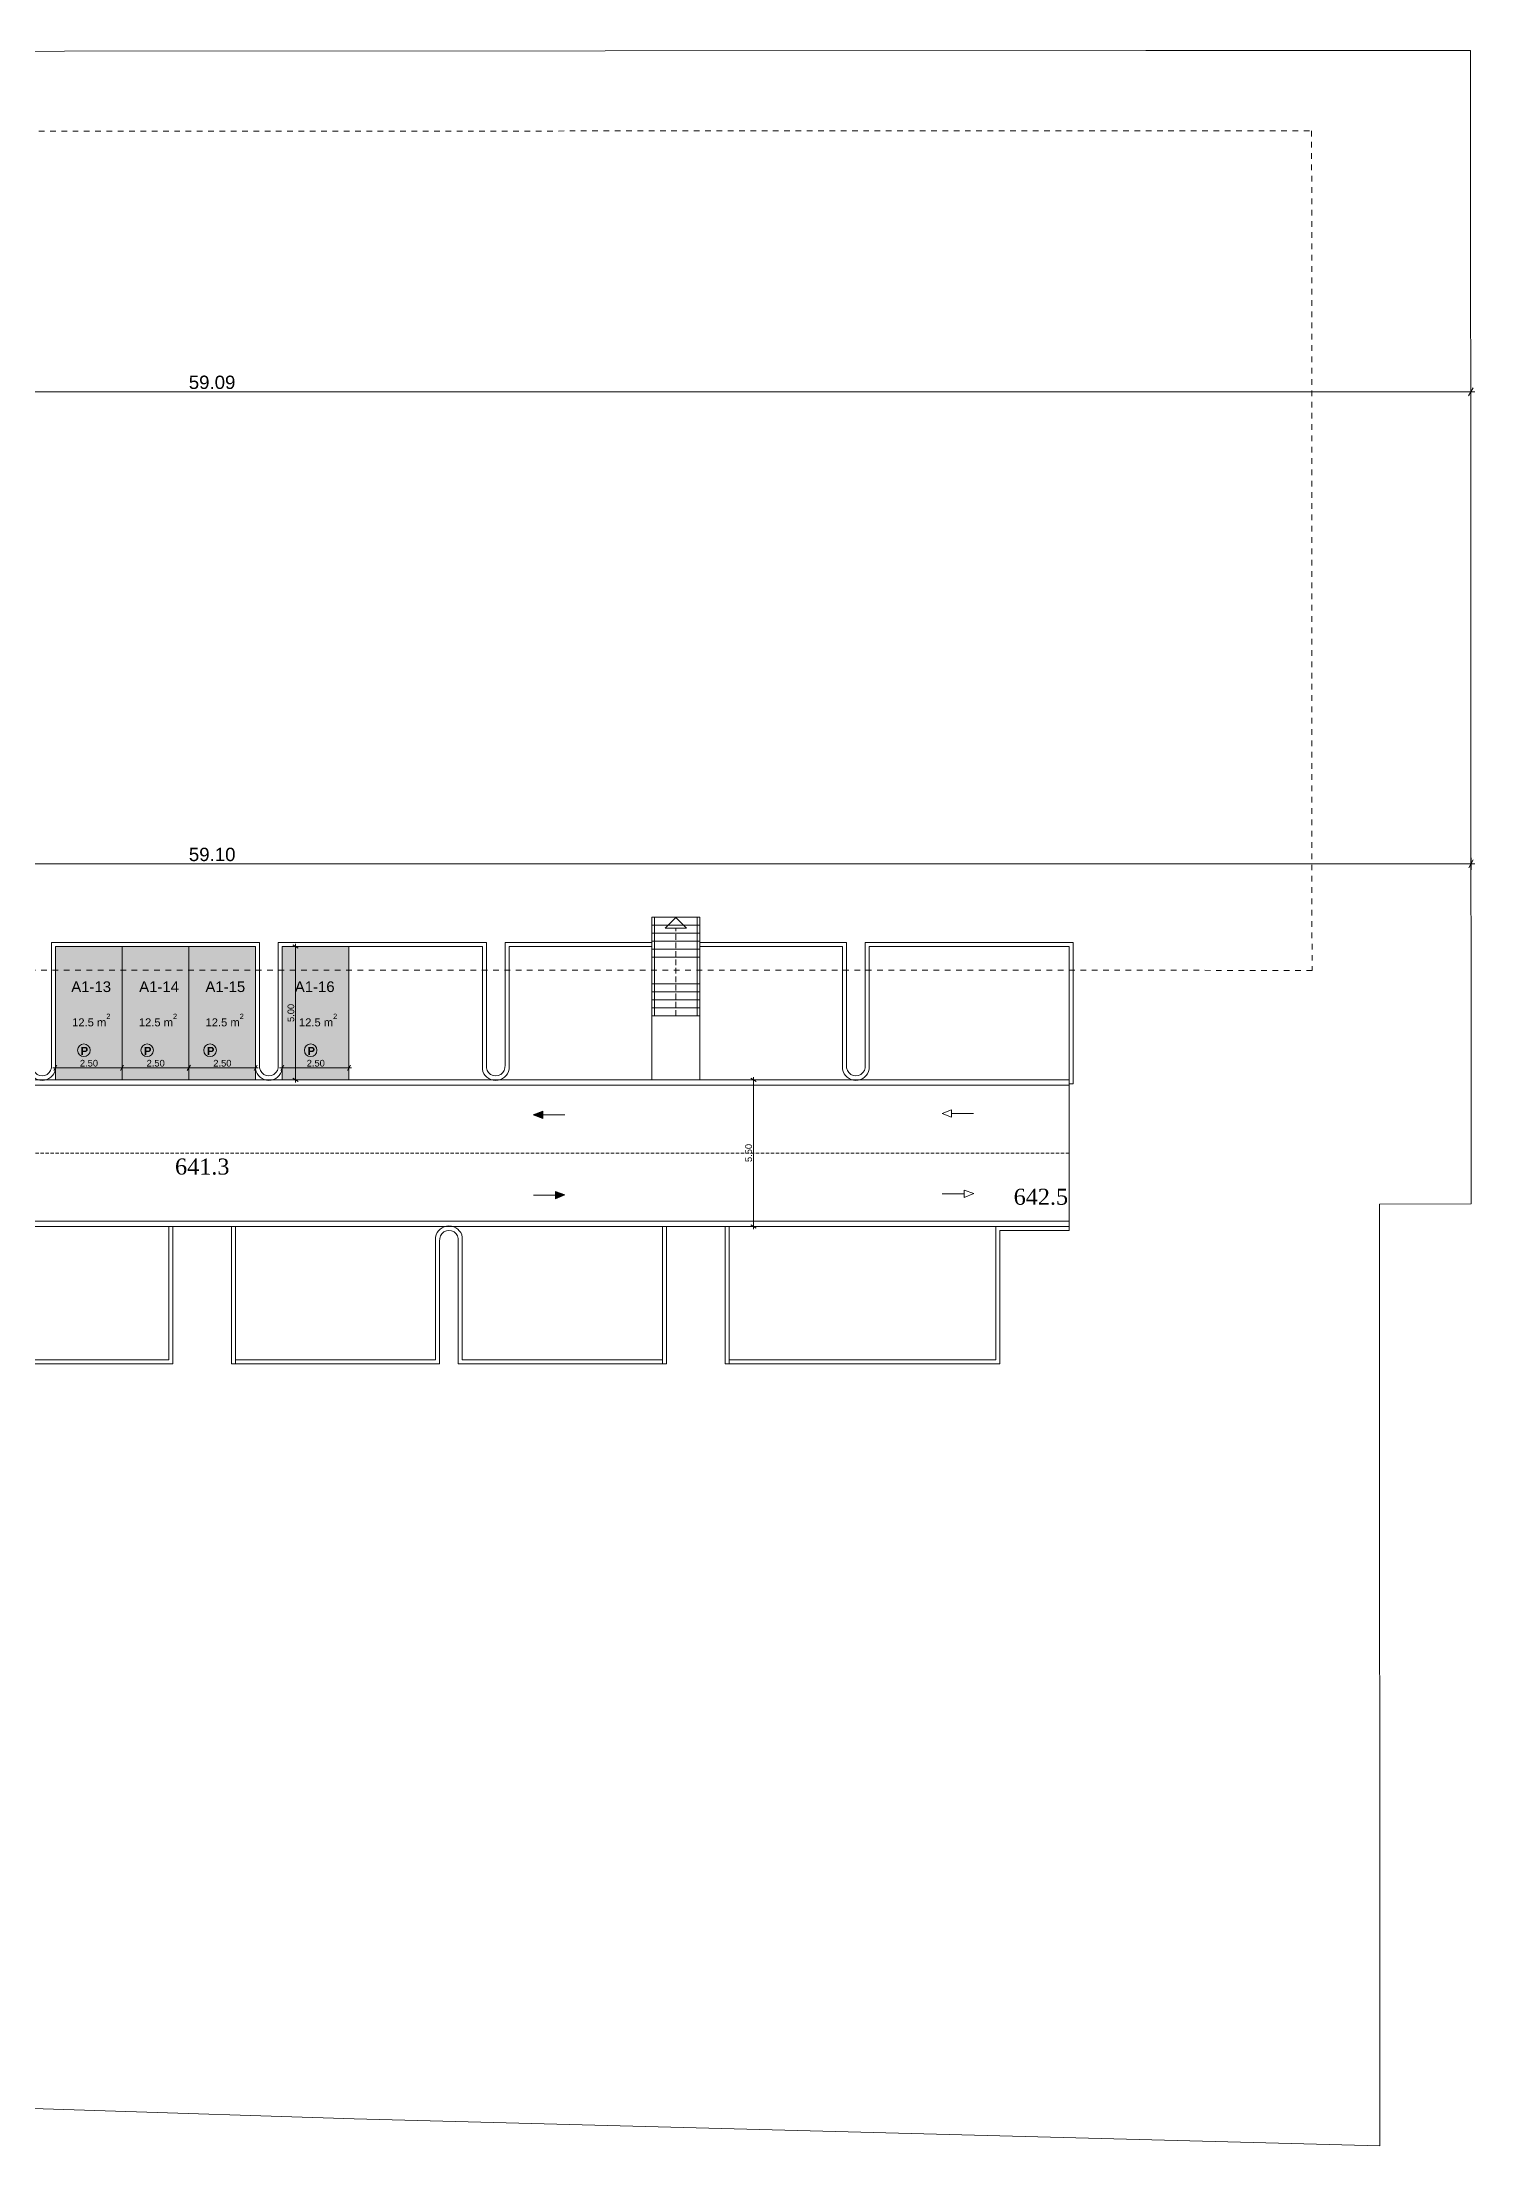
# Model space of a CAD drawing. Header units: millimetres. Extents: x 476244520 to 476657119, y 4620824743 to 4621446928.
# Drawn here: x 476437494 to 476491195, y 4620825259 to 4620904132 of the extents above; entities that cross this region are included whole.
import ezdxf

# ---------------------------------------------------------------- set-up
doc = ezdxf.new("R2010")
doc.units = ezdxf.units.MM
doc.header["$MEASUREMENT"] = 0
for name, pattern in [('( Hidden )', [187.5, 125, -62.5]), ('Dashed', [423.333333, 211.666667, -211.666667]), ('Hidden Line', [317.5, 211.666667, -105.833333])]:
    doc.linetypes.add(name, pattern=pattern)
for name, color, linetype, lineweight, true_color in [('New_._Pen_No__252', 7, 'Continuous', 0, 0x666666), ('New_zoma_Pen_No__5_Pen_No__252', 7, 'Continuous', 0, 0x666666), ('New_საბავშვო მოედნები_Pen_No__18', 7, 'Continuous', 0, 0x707070), ('New_საბავშვო მოედნები_Pen_No__252', 7, 'Continuous', 0, 0x666666)]:
    doc.layers.add(name, color=color, linetype=linetype, lineweight=lineweight, true_color=true_color)
for name, color, linetype, lineweight in [('New_0_Pen_No__5', 5, 'Continuous', 0), ('New_Annotation - Text_Pen_No__142', 142, 'Continuous', 0), ('New_gza_Pen_No__250', 7, 'Continuous', 0), ('New_New_piketebi_Pen_No__7_Pen_No__1', 1, 'Continuous', 0), ('New_piket_Pen_No__1', 1, 'Continuous', 0), ('New_topo_NL (1)$0$SAVELE_CONT-MJR_Pen_No__250', 7, 'Continuous', 0), ('New_zoma_Pen_No__142', 142, 'Continuous', 0), ('New_zoma_Pen_No__38', 150, 'Continuous', 60), ('New_საბავშვო მოედნები_Pen_No__250', 7, 'Continuous', 0), ('New_საბავშვო მოედნები_Pen_No__255', 255, 'Continuous', 0), ('New_საბავშვო მოედნები_Pen_No__7', 7, 'Continuous', 0), ('RED LINE_Pen_No__1', 1, 'Continuous', 0), ('zoma_Pen_No__1', 1, 'Continuous', 0), ('საბავშვო მოედნები_Pen_No__250', 7, 'Continuous', 0)]:
    doc.layers.add(name, color=color, linetype=linetype, lineweight=lineweight)
for name, color, linetype in [('New_zoma', 7, 'Continuous'), ('New_საბავშვო მოედნები', 7, 'Continuous'), ('zoma', 7, 'Continuous')]:
    doc.layers.add(name, color=color, linetype=linetype)
doc.styles.add('GENERATED_STYLE_1', font='arial.ttf')
doc.styles.add('GENERATED_STYLE_2', font='arial.ttf')
doc.styles.add('GENERATED_STYLE_5', font='arialbd.ttf')
doc.styles.add('GENERATED_STYLE_7', font='times.ttf')
doc.dimstyles.new('GENERATED_STYLE__16', dxfattribs={"dimtxt": 250, "dimasz": 152, "dimexe": 0.18, "dimexo": 3, "dimgap": 0.09, "dimtad": 1, "dimlfac": 0.001, "dimzin": 0, "dimdsep": 46, "dimtxsty": 'GENERATED_STYLE_2', "dimblk": 'ARROWHEAD_2', "dimblk1": 'ARROWHEAD_2', "dimblk2": 'ARROWHEAD_2', "dimcen": 0.09, "dimclrd": 142, "dimclre": 142, "dimclrt": 150, "dimadec": 0, "dimazin": 0, "dimtfac": 1, "dimtdec": 4, "dimtmove": 0, "dimatfit": 3, "dimfxl": 1, "dimtolj": 1, "dimtzin": 0, "dimarcsym": 0})
doc.dimstyles.new('GENERATED_STYLE__17', dxfattribs={"dimtxt": 250, "dimasz": 152, "dimexe": 0.18, "dimexo": 3, "dimgap": 0.09, "dimtad": 1, "dimtih": 1, "dimtoh": 1, "dimlfac": 0.001, "dimzin": 0, "dimdsep": 46, "dimtxsty": 'GENERATED_STYLE_2', "dimblk": 'ARROWHEAD_2', "dimblk1": 'ARROWHEAD_2', "dimblk2": 'ARROWHEAD_2', "dimcen": 0.09, "dimclrd": 142, "dimclre": 142, "dimclrt": 150, "dimadec": 0, "dimazin": 0, "dimtfac": 1, "dimtdec": 4, "dimtmove": 0, "dimatfit": 3, "dimfxl": 1, "dimtolj": 1, "dimtzin": 0, "dimarcsym": 0})
doc.dimstyles.new('GENERATED_STYLE__5', dxfattribs={"dimtxt": 500, "dimasz": 228, "dimexe": 0.18, "dimexo": 3, "dimgap": 0.09, "dimtad": 1, "dimtih": 1, "dimtoh": 1, "dimlfac": 0.001, "dimzin": 0, "dimdsep": 46, "dimtxsty": 'GENERATED_STYLE_2', "dimblk": 'ARROWHEAD_2', "dimblk1": 'ARROWHEAD_2', "dimblk2": 'ARROWHEAD_2', "dimcen": 0.09, "dimclrd": 1, "dimclre": 1, "dimclrt": 1, "dimadec": 0, "dimazin": 0, "dimtfac": 1, "dimtdec": 4, "dimtmove": 2, "dimatfit": 3, "dimfxl": 1, "dimtolj": 1, "dimtzin": 0, "dimarcsym": 0})

# ---------------------------------------------------------------- blocks, each defined once
blk = doc.blocks.new('Line_2', base_point=(476461244, 4620867621))
at = {"layer": 'New_საბავშვო მოედნები_Pen_No__252', "color": 251, "linetype": 'Continuous', "lineweight": 0, "true_color": 0x666666}
for p, q in [((476461244, 4620871318), (476460844, 4620870918)), ((476461244, 4620871318), (476461644, 4620870918)), ((476461644, 4620870918), (476460844, 4620870918))]:
    blk.add_line(p, q, dxfattribs=at)
at = {"layer": 'New_საბავშვო მოედნები_Pen_No__252', "color": 251, "linetype": 'Hidden Line', "lineweight": 0, "true_color": 0x666666}
blk.add_line((476461244, 4620867621), (476461244, 4620870918), dxfattribs=at)
blk = doc.blocks.new('*D735', base_point=(476844527, 4621385791))
at = {"layer": 'zoma_Pen_No__1', "color": 1, "linetype": 'Continuous', "lineweight": 0, "transparency": 16777216}
for p, q in [((476431801, 4620891020), (476431948, 4620891020)), ((476432034, 4620891170), (476431861, 4620890870)), ((476431948, 4620890795), (476431948, 4620891245)), ((476431948, 4620891020), (476491041, 4620891020)), ((476490954, 4620890870), (476491127, 4620891170)), ((476491041, 4620890795), (476491041, 4620891245)), ((476491041, 4620891020), (476491187, 4620891020))]:
    blk.add_line(p, q, dxfattribs=at)
at = {"layer": 'zoma_Pen_No__1', "color": 1, "lineweight": 0, "transparency": 16777216, "insert": (476442991, 4620891120), "char_height": 500, "attachment_point": 7, "style": 'GENERATED_STYLE_2'}
blk.add_mtext('\\A1;{\\pql;\\fArial CYR|b0|i0|c204|p34;59.09}', dxfattribs=at)
blk = doc.blocks.new('ARROWHEAD_2')
at = {"color": 0, "linetype": 'Continuous', "lineweight": 0}
for p, q in [((0, 0), (-1, 0)), ((-0.38, -0.66), (0.38, 0.66))]:
    blk.add_line(p, q, dxfattribs=at)
blk = doc.blocks.new('*D736', base_point=(476844527, 4621385791))
at = {"layer": 'zoma_Pen_No__1', "color": 1, "linetype": 'Continuous', "lineweight": 0, "transparency": 16777216}
for p, q in [((476431948, 4620873095), (476431948, 4620873545)), ((476491048, 4620873095), (476491048, 4620873545)), ((476431801, 4620873320), (476431948, 4620873320)), ((476432034, 4620873470), (476431861, 4620873170)), ((476431948, 4620873320), (476491048, 4620873320)), ((476490961, 4620873170), (476491134, 4620873470)), ((476491048, 4620873320), (476491195, 4620873320))]:
    blk.add_line(p, q, dxfattribs=at)
at = {"layer": 'zoma_Pen_No__1', "color": 1, "lineweight": 0, "transparency": 16777216, "insert": (476442995, 4620873420), "char_height": 500, "attachment_point": 7, "style": 'GENERATED_STYLE_2'}
blk.add_mtext('\\A1;{\\pql;\\fArial CYR|b0|i0|c204|p34;59.10}', dxfattribs=at)
blk = doc.blocks.new('*D738', base_point=(476844527, 4621385791))
at = {"layer": 'New_zoma_Pen_No__142', "color": 142, "linetype": 'Continuous', "lineweight": 0, "transparency": 16777216}
for p, q in [((476464302, 4620865228), (476464002, 4620865228)), ((476464252, 4620865170), (476464052, 4620865285)), ((476464152, 4620865228), (476464152, 4620865325)), ((476464152, 4620859728), (476464152, 4620865228)), ((476464302, 4620859728), (476464002, 4620859728)), ((476464052, 4620859785), (476464252, 4620859670)), ((476464152, 4620859630), (476464152, 4620859728))]:
    blk.add_line(p, q, dxfattribs=at)
at = {"layer": 'New_zoma_Pen_No__38', "color": 150, "lineweight": 60, "transparency": 16777216, "insert": (476464102, 4620862145), "char_height": 250, "attachment_point": 7, "rotation": 90, "style": 'GENERATED_STYLE_2'}
blk.add_mtext('\\A1;{\\pql;\\fArial CYR|b0|i0|c204|p34;5.50}', dxfattribs=at)
blk = doc.blocks.new('*D748', base_point=(476844527, 4621385791))
at = {"layer": 'New_zoma_Pen_No__142', "color": 142, "linetype": 'Continuous', "lineweight": 0, "transparency": 16777216}
for p, q in [((476437896, 4620865672), (476437994, 4620865672)), ((476438051, 4620865772), (476437936, 4620865572)), ((476437994, 4620865522), (476437994, 4620865822)), ((476437994, 4620865672), (476440494, 4620865672)), ((476440551, 4620865772), (476440436, 4620865572)), ((476440494, 4620865522), (476440494, 4620865822))]:
    blk.add_line(p, q, dxfattribs=at)
at = {"layer": 'New_zoma_Pen_No__38', "color": 150, "lineweight": 60, "transparency": 16777216, "insert": (476438911, 4620865722), "char_height": 250, "attachment_point": 7, "style": 'GENERATED_STYLE_2'}
blk.add_mtext('\\A1;{\\pql;\\fArial CYR|b0|i0|c204|p34;2.50}', dxfattribs=at)
blk = doc.blocks.new('*D749', base_point=(476844527, 4621385791))
at = {"layer": 'New_zoma_Pen_No__142', "color": 142, "linetype": 'Continuous', "lineweight": 0, "transparency": 16777216}
for p, q in [((476440551, 4620865772), (476440436, 4620865572)), ((476440494, 4620865522), (476440494, 4620865822)), ((476440494, 4620865672), (476442994, 4620865672)), ((476443051, 4620865772), (476442936, 4620865572)), ((476442994, 4620865522), (476442994, 4620865822))]:
    blk.add_line(p, q, dxfattribs=at)
at = {"layer": 'New_zoma_Pen_No__38', "color": 150, "lineweight": 60, "transparency": 16777216, "insert": (476441411, 4620865722), "char_height": 250, "attachment_point": 7, "style": 'GENERATED_STYLE_2'}
blk.add_mtext('\\A1;{\\pql;\\fArial CYR|b0|i0|c204|p34;2.50}', dxfattribs=at)
blk = doc.blocks.new('*D750', base_point=(476844527, 4621385791))
at = {"layer": 'New_zoma_Pen_No__142', "color": 142, "linetype": 'Continuous', "lineweight": 0, "transparency": 16777216}
for p, q in [((476443051, 4620865772), (476442936, 4620865572)), ((476442994, 4620865522), (476442994, 4620865822)), ((476442994, 4620865672), (476445494, 4620865672)), ((476445436, 4620865572), (476445551, 4620865772)), ((476445494, 4620865522), (476445494, 4620865822)), ((476445494, 4620865672), (476445591, 4620865672))]:
    blk.add_line(p, q, dxfattribs=at)
at = {"layer": 'New_zoma_Pen_No__38', "color": 150, "lineweight": 60, "transparency": 16777216, "insert": (476443911, 4620865722), "char_height": 250, "attachment_point": 7, "style": 'GENERATED_STYLE_2'}
blk.add_mtext('\\A1;{\\pql;\\fArial CYR|b0|i0|c204|p34;2.50}', dxfattribs=at)
blk = doc.blocks.new('*D751', base_point=(476844527, 4621385791))
at = {"layer": 'New_zoma_Pen_No__142', "color": 142, "linetype": 'Continuous', "lineweight": 0, "transparency": 16777216}
for p, q in [((476446396, 4620865672), (476446494, 4620865672)), ((476446551, 4620865772), (476446436, 4620865572)), ((476446494, 4620865522), (476446494, 4620865822)), ((476446494, 4620865672), (476448994, 4620865672)), ((476448936, 4620865572), (476449051, 4620865772)), ((476448994, 4620865522), (476448994, 4620865822)), ((476448994, 4620865672), (476449091, 4620865672))]:
    blk.add_line(p, q, dxfattribs=at)
at = {"layer": 'New_zoma_Pen_No__38', "color": 150, "lineweight": 60, "transparency": 16777216, "insert": (476447411, 4620865722), "char_height": 250, "attachment_point": 7, "style": 'GENERATED_STYLE_2'}
blk.add_mtext('\\A1;{\\pql;\\fArial CYR|b0|i0|c204|p34;2.50}', dxfattribs=at)
blk = doc.blocks.new('*D758', base_point=(476844527, 4621385791))
at = {"layer": 'New_zoma_Pen_No__142', "color": 142, "linetype": 'Continuous', "lineweight": 0, "transparency": 16777216}
for p, q in [((476447146, 4620870227), (476446846, 4620870227)), ((476447096, 4620870169), (476446896, 4620870285)), ((476446996, 4620870227), (476446996, 4620870325)), ((476446996, 4620865227), (476446996, 4620870227)), ((476447146, 4620865227), (476446846, 4620865227)), ((476446896, 4620865285), (476447096, 4620865169)), ((476446996, 4620865129), (476446996, 4620865227))]:
    blk.add_line(p, q, dxfattribs=at)
at = {"layer": 'New_zoma_Pen_No__38', "color": 150, "lineweight": 60, "transparency": 16777216, "insert": (476446946, 4620867395), "char_height": 250, "attachment_point": 7, "rotation": 90, "style": 'GENERATED_STYLE_2'}
blk.add_mtext('\\A1;{\\pql;\\fArial CYR|b0|i0|c204|p34;5.00}', dxfattribs=at)

msp = doc.modelspace()

# ---------------------------------------------------------------- hatches: boundary and pattern name
at = {"layer": 'New_საბავშვო მოედნები_Pen_No__18', "linetype": 'Continuous', "lineweight": 0, "true_color": 0x1c1c1c}
for points in [[(476440493.661, 4620865227.228), (476440493.661, 4620870227.228), (476437993.661, 4620870227.228), (476437993.661, 4620865227.228)], [(476442993.661, 4620865227.228), (476442993.661, 4620870227.228), (476440493.661, 4620870227.228), (476440493.661, 4620865227.228)], [(476445493.661, 4620865227.228), (476445493.661, 4620870227.228), (476442993.661, 4620870227.228), (476442993.661, 4620865227.228)], [(476448993.661, 4620865227.228), (476448993.661, 4620870227.228), (476446493.661, 4620870227.228), (476446493.661, 4620865227.228)]]:
    msp.add_hatch(color=250, dxfattribs=at).paths.add_polyline_path(points)
at = {"layer": 'New_საბავშვო მოედნები_Pen_No__255', "linetype": 'Continuous', "lineweight": 0}
for points in [[(476455904.722, 4620863917.53), (476456261.338, 4620863780.268), (476456261.338, 4620864054.792)], [(476456734.866, 4620860771.016), (476457090.631, 4620860910.468), (476456733.178, 4620861045.534)]]:
    msp.add_hatch(color=255, dxfattribs=at).paths.add_polyline_path(points)

# ---------------------------------------------------------------- linework, layer by layer
at = {"layer": 'New_._Pen_No__252', "color": 251, "linetype": 'Continuous', "lineweight": 0, "true_color": 0x666666, "flags": 128}
for points in [[(476460344.12, 4620867620.761), (476460444.104, 4620867620.761), (476460444.072, 4620871320.761), (476460344.12, 4620871320.761)], [(476462043.707, 4620867620.761), (476462143.69, 4620867620.761), (476462143.666, 4620871320.761), (476462043.707, 4620871320.761)], [(476444593.583, 4620854577.511), (476444593.583, 4620859727.51), (476444743.639, 4620859727.51), (476444743.639, 4620854577.511)], [(476460743.578, 4620859727.511), (476460893.582, 4620859727.511), (476460893.582, 4620854577.516), (476460743.691, 4620854577.516), (476460743.686, 4620854727.511), (476460743.639, 4620854727.511), (476460743.637, 4620854870.741)], [(476463093.636, 4620859727.509), (476463243.639, 4620859727.51), (476463243.697, 4620854727.511), (476463243.696, 4620854577.516), (476463093.666, 4620854577.516)], [(476463243.643, 4620854577.511), (476463243.643, 4620854727.511), (476473243.639, 4620854727.511), (476473243.639, 4620859727.51), (476474393.685, 4620859727.51), (476475993.629, 4620859727.51), (476475993.629, 4620859577.171), (476473393.685, 4620859577.171), (476473393.685, 4620854577.516), (476473243.639, 4620854577.511)]]:
    msp.add_lwpolyline(points, close=True, dxfattribs=at)
msp.add_lwpolyline([(476436993.717, 4620865624.732, 0.836123307), (476437993.717, 4620865624.421), (476437993.661, 4620870227.228), (476445056.149, 4620870227.228), (476445217.839, 4620870227.228), (476445493.662, 4620870227.228), (476445493.661, 4620865627.146, 0.84042944), (476446493.661, 4620865627.163), (476446493.661, 4620870227.228), (476447393.938, 4620870227.228), (476453993.616, 4620870227.228), (476453993.66, 4620865624.637, 0.84042944), (476454993.677, 4620865624.64), (476454993.62, 4620870227.228), (476460344.034, 4620870227.228), (476460344.034, 4620870377.228), (476454844.07, 4620870377.228), (476454844.07, 4620865774.575, -1.139779908), (476454143.639, 4620865774.575), (476454143.639, 4620870377.228), (476447393.938, 4620870377.228), (476446343.756, 4620870377.228), (476446343.756, 4620865774.575, -1.139779908), (476445643.753, 4620865774.577), (476445643.726, 4620870377.228), (476445217.839, 4620870377.234), (476437843.745, 4620870377.253), (476437843.745, 4620865774.575, -1.135456611), (476437143.745, 4620865774.575)], format="xyb", dxfattribs=at)
for points in [[(476462143.581, 4620870377.228), (476462143.581, 4620870227.228), (476467493.616, 4620870227.228), (476467493.659, 4620865624.765, 0.84042944), (476468493.632, 4620865624.778), (476468493.582, 4620869727.511), (476468493.629, 4620869727.511), (476468493.629, 4620870227.228), (476475993.629, 4620870227.228), (476475993.629, 4620865077.511), (476476143.629, 4620865077.511), (476476143.629, 4620865227.511), (476476143.629, 4620870377.228), (476468493.58, 4620870377.228), (476468343.634, 4620870377.228), (476468343.634, 4620865774.575, -1.139779908), (476467643.594, 4620865774.575), (476467643.594, 4620870377.228)], [(476444743.639, 4620854727.511), (476452243.666, 4620854727.511), (476452243.61, 4620859330.318, -0.835989975), (476453243.582, 4620859330.164), (476453243.639, 4620854727.511), (476460743.639, 4620854727.511), (476460743.639, 4620854577.516), (476453243.641, 4620854577.516), (476453093.582, 4620854577.516), (476453093.582, 4620854727.511), (476453093.582, 4620859180.164, 1.135456611), (476452393.582, 4620859180.164), (476452393.582, 4620854727.511), (476452393.582, 4620854577.511), (476452243.668, 4620854577.511), (476444743.639, 4620854577.511)]]:
    msp.add_lwpolyline(points, format="xyb", close=True, dxfattribs=at)
msp.add_lwpolyline([(476432243.639, 4620854727.511), (476442243.639, 4620854727.511), (476442243.639, 4620859727.511), (476442392.583, 4620859727.511), (476442392.583, 4620854577.511), (476442243.639, 4620854577.511), (476432093.612, 4620854577.511)], dxfattribs=at)
at = {"layer": 'New_0_Pen_No__5', "color": 5, "linetype": 'Dashed', "lineweight": 0}
msp.add_lwpolyline([(476389546.937, 4620869357.745), (476389533.654, 4620900771.238), (476485075.573, 4620900810.024), (476485089.236, 4620869330.792)], close=True, dxfattribs=at)
at = {"layer": 'New_gza_Pen_No__250', "color": 7, "linetype": 'Continuous', "lineweight": 0}
for points in [[(476363263.855, 4620835283.288), (476363265.788, 4620831369.092), (476362432.097, 4620830429.389), (476371271.08, 4620830062.267), (476371318.849, 4620830060.283), (476371408.699, 4620851168.015, -0.315884232), (476379333.945, 4620859727.511), (476475993.629, 4620859727.511), (476475993.629, 4620865227.511), (476387246.398, 4620865227.511, -0.326410828), (476384017.969, 4620868389.2), (476383996.67, 4620904132.305)], [(476475993.632, 4620865027.513), (476387187.648, 4620865027.995, -0.374256788), (476383780.304, 4620868812.277)]]:
    msp.add_lwpolyline(points, format="xyb", dxfattribs=at)
at = {"layer": 'New_topo_NL (1)$0$SAVELE_CONT-MJR_Pen_No__250', "color": 7, "linetype": 'Continuous', "lineweight": 0}
for centre in [(476439059.991, 4620866336.601), (476441430.8, 4620866336.601), (476443789.024, 4620866336.601), (476447559.991, 4620866336.601)]:
    msp.add_circle(centre, 235.715, dxfattribs=at)
at = {"layer": 'New_zoma_Pen_No__5_Pen_No__252', "color": 251, "linetype": 'Continuous', "lineweight": 0, "true_color": 0x666666}
for p, q in [((476460344.034, 4620870377.228), (476460344.034, 4620865227.511)), ((476462143.581, 4620870377.228), (476462143.581, 4620865227.511))]:
    msp.add_line(p, q, dxfattribs=at)
at = {"layer": 'New_საბავშვო მოედნები_Pen_No__250', "color": 7, "linetype": 'Continuous', "lineweight": 0}
for points in [[(476471583.753, 4620864105.042), (476471227.137, 4620863967.78), (476471583.753, 4620863830.519)], [(476456261.338, 4620864054.792), (476455904.722, 4620863917.53), (476456261.338, 4620863780.268)], [(476456734.866, 4620860771.016), (476457090.631, 4620860910.468), (476456733.178, 4620861045.534)], [(476472057.28, 4620860821.267), (476472413.046, 4620860960.719), (476472055.592, 4620861095.785)]]:
    msp.add_lwpolyline(points, close=True, dxfattribs=at)
for points in [[(476457084.908, 4620863917.53), (476456261.338, 4620863917.53)], [(476472407.322, 4620863967.78), (476471583.753, 4620863967.78)], [(476455910.468, 4620860903.211), (476456734.022, 4620860908.275)], [(476471232.882, 4620860953.461), (476472056.436, 4620860958.526)]]:
    msp.add_lwpolyline(points, dxfattribs=at)
at = {"layer": 'New_საბავშვო მოედნები_Pen_No__250', "color": 7, "linetype": '( Hidden )', "lineweight": 0}
msp.add_lwpolyline([(476475993.629, 4620862477.511), (476380539.136, 4620862477.511)], dxfattribs=at)
at = {"layer": 'New_საბავშვო მოედნები_Pen_No__250', "color": 7, "linetype": 'Continuous', "lineweight": 0}
msp.add_lwpolyline([(476371193.336, 4620830062.267), (476371193.336, 4620851146.433, -0.316964699), (476379548.539, 4620859927.511), (476475993.629, 4620859927.511)], format="xyb", dxfattribs=at)
at = {"layer": 'New_საბავშვო მოედნები_Pen_No__252', "color": 251, "linetype": 'Continuous', "lineweight": 0, "true_color": 0x666666}
for p, q in [((476462143.666, 4620871320.761), (476460344.12, 4620871320.761)), ((476462143.668, 4620871020.761), (476460344.12, 4620871020.761)), ((476462143.67, 4620870720.761), (476460344.12, 4620870720.761)), ((476462143.672, 4620870420.761), (476460344.12, 4620870420.761)), ((476462143.674, 4620870120.761), (476460344.12, 4620870120.761)), ((476462143.676, 4620869820.761), (476460344.12, 4620869820.761)), ((476462143.682, 4620868820.761), (476460344.116, 4620868820.761)), ((476462143.684, 4620868520.761), (476460344.116, 4620868520.761)), ((476462143.686, 4620868220.761), (476460344.116, 4620868220.761)), ((476462143.688, 4620867920.761), (476460344.116, 4620867920.761)), ((476462143.69, 4620867620.761), (476460344.116, 4620867620.761))]:
    msp.add_line(p, q, dxfattribs=at)
at = {"layer": 'New_საბავშვო მოედნები_Pen_No__7', "color": 7, "linetype": 'Continuous', "lineweight": 0, "flags": 128}
for points in [[(476440493.661, 4620865227.228), (476440493.661, 4620870227.228), (476437993.661, 4620870227.228), (476437993.661, 4620865227.228)], [(476442993.661, 4620865227.228), (476442993.661, 4620870227.228), (476440493.661, 4620870227.228), (476440493.661, 4620865227.228)], [(476445493.661, 4620865227.228), (476445493.661, 4620870227.228), (476442993.661, 4620870227.228), (476442993.661, 4620865227.228)], [(476448993.661, 4620865227.228), (476448993.661, 4620870227.228), (476446493.661, 4620870227.228), (476446493.661, 4620865227.228)]]:
    msp.add_lwpolyline(points, close=True, dxfattribs=at)
at = {"layer": 'RED LINE_Pen_No__1', "color": 1, "linetype": 'Continuous', "lineweight": 0, "flags": 128}
msp.add_lwpolyline([(476377528.41, 4620903756.783), (476478857.891, 4620903815.798), (476488712.117, 4620903819.746), (476491035.383, 4620903820.76), (476491053.038, 4620860583.954), (476487622.523, 4620860569.988), (476487637.031, 4620825258.992), (476449192.611, 4620826278.359), (476418851.65, 4620827248.233)], dxfattribs=at)

# ---------------------------------------------------------------- block references
at = {"layer": 'New_საბავშვო მოედნები', "color": 251, "linetype": 'Hidden Line', "lineweight": 0, "true_color": 0x666666}
msp.add_blockref('Line_2', (476461243.9, 4620867620.761), dxfattribs=at)

# ---------------------------------------------------------------- texts
at = {"layer": 'New_Annotation - Text_Pen_No__142', "color": 142, "linetype": 'Continuous', "lineweight": 0, "char_height": 300, "attachment_point": 2, "style": 'GENERATED_STYLE_5'}
for insert in [(476439080.066, 4620866462.417), (476441450.875, 4620866462.417), (476443809.099, 4620866462.417), (476447580.066, 4620866462.417)]:
    msp.add_mtext('\\A1;{\\pqc;\\fArial|b1|i0|c0|p34;P}', dxfattribs=dict(at, insert=insert))
at = {"layer": 'New_New_piketebi_Pen_No__7_Pen_No__1', "color": 1, "linetype": 'Continuous', "lineweight": 0, "char_height": 600, "attachment_point": 6, "style": 'GENERATED_STYLE_7'}
for s, insert in [('\\A1;{\\pqr;\\fTimes New Roman|b0|i0|c0|p18;641.\\fTimes New Roman|b0|i0|c0|p18;3}', (476444515.476, 4620861969.386)), ('\\A1;{\\pqr;\\fTimes New Roman|b0|i0|c0|p18;64\\fTimes New Roman|b0|i0|c0|p18;2\\fTimes New Roman|b0|i0|c0|p18;.\\fTimes New Roman|b0|i0|c0|p18;5}', (476475946.662, 4620860837.43))]:
    msp.add_mtext(s, dxfattribs=dict(at, insert=insert))
at = {"layer": 'New_piket_Pen_No__1', "color": 1, "linetype": 'Continuous', "lineweight": 0, "char_height": 400, "attachment_point": 1, "style": 'GENERATED_STYLE_1'}
for s, insert in [('\\A1;{\\pql;\\fArial|b0|i0|c0|p34;A\\fArial|b0|i0|c0|p34;1\\fArial|b0|i0|c0|p34;-13}', (476438587.127, 4620868917.894)), ('\\A1;{\\pql;\\fArial|b0|i0|c0|p34;A\\fArial|b0|i0|c0|p34;1\\fArial|b0|i0|c0|p34;-14}', (476441132.766, 4620868917.894)), ('\\A1;{\\pql;\\fArial|b0|i0|c0|p34;A\\fArial|b0|i0|c0|p34;1\\fArial|b0|i0|c0|p34;-15}', (476443615.66, 4620868917.894)), ('\\A1;{\\pql;\\fArial|b0|i0|c0|p34;A\\fArial|b0|i0|c0|p34;1\\fArial|b0|i0|c0|p34;-16}', (476446965.82, 4620868917.894))]:
    msp.add_mtext(s, dxfattribs=dict(at, insert=insert))
at = {"layer": 'საბავშვო მოედნები_Pen_No__250', "color": 7, "lineweight": 0, "char_height": 300, "attachment_point": 7, "style": 'GENERATED_STYLE_2'}
for insert in [(476438619.455, 4620867227.228), (476441119.455, 4620867227.228), (476443619.455, 4620867227.228), (476447119.455, 4620867227.228)]:
    msp.add_mtext('{\\fArial CYR|b0|i0|c204|p34;12.5 m{\\H0.66x;\\S2^  ;}}', dxfattribs=dict(at, insert=insert))

# ---------------------------------------------------------------- dimensions: what is measured, and where the dimension line sits
at = {"layer": 'New_zoma', "color": 142, "linetype": 'Continuous', "lineweight": 0}
for base, p1, p2, picture, middle in [((476446995.585, 4620870227.228), (476435535.3, 4620865227.228), (476435535.3, 4620870227.228), '*D758', (476446820.585, 4620867719.361)), ((476464152.338, 4620865227.511), (476465491.416, 4620859727.511), (476465108.822, 4620865227.511), '*D738', (476463977.338, 4620862469.644))]:
    dim = msp.add_linear_dim(base=base, p1=p1, p2=p2, angle=90, dimstyle='GENERATED_STYLE__16', dxfattribs=at)
    dim.commit()
    dim.dimension.update_dxf_attribs({"geometry": picture, "text_midpoint": middle, "dimtype": 160, "text_rotation": 90})
for base, p1, p2, picture, middle in [((476440493.651, 4620865671.518), (476437993.651, 4620865227.228), (476440493.651, 4620865227.228), '*D748', (476439235.784, 4620865846.518)), ((476442993.651, 4620865671.518), (476440493.651, 4620865227.228), (476442993.651, 4620865227.228), '*D749', (476441735.784, 4620865846.518)), ((476445493.651, 4620865671.518), (476442993.651, 4620865227.228), (476445493.651, 4620865227.228), '*D750', (476444235.784, 4620865846.518)), ((476448993.661, 4620865671.518), (476446493.661, 4620865227.228), (476448993.661, 4620865227.228), '*D751', (476447735.795, 4620865846.518))]:
    dim = msp.add_linear_dim(base=base, p1=p1, p2=p2, dimstyle='GENERATED_STYLE__17', dxfattribs=at)
    dim.commit()
    dim.dimension.update_dxf_attribs({"geometry": picture, "text_midpoint": middle, "dimtype": 160})
at = {"layer": 'zoma', "color": 1, "linetype": 'Continuous', "lineweight": 0}
for base, p1, p2, picture, middle in [((476491040.61, 4620891020.243), (476431947.729, 4620891020.243), (476491040.61, 4620891020.243), '*D735', (476443831.25, 4620891370.243)), ((476491047.837, 4620873320.243), (476431947.729, 4620873320.243), (476491047.837, 4620873320.242), '*D736', (476443834.864, 4620873670.243))]:
    dim = msp.add_linear_dim(base=base, p1=p1, p2=p2, dimstyle='GENERATED_STYLE__5', dxfattribs=at)
    dim.commit()
    dim.dimension.update_dxf_attribs({"geometry": picture, "text_midpoint": middle, "dimtype": 160})

doc.saveas('drawing.dxf')
